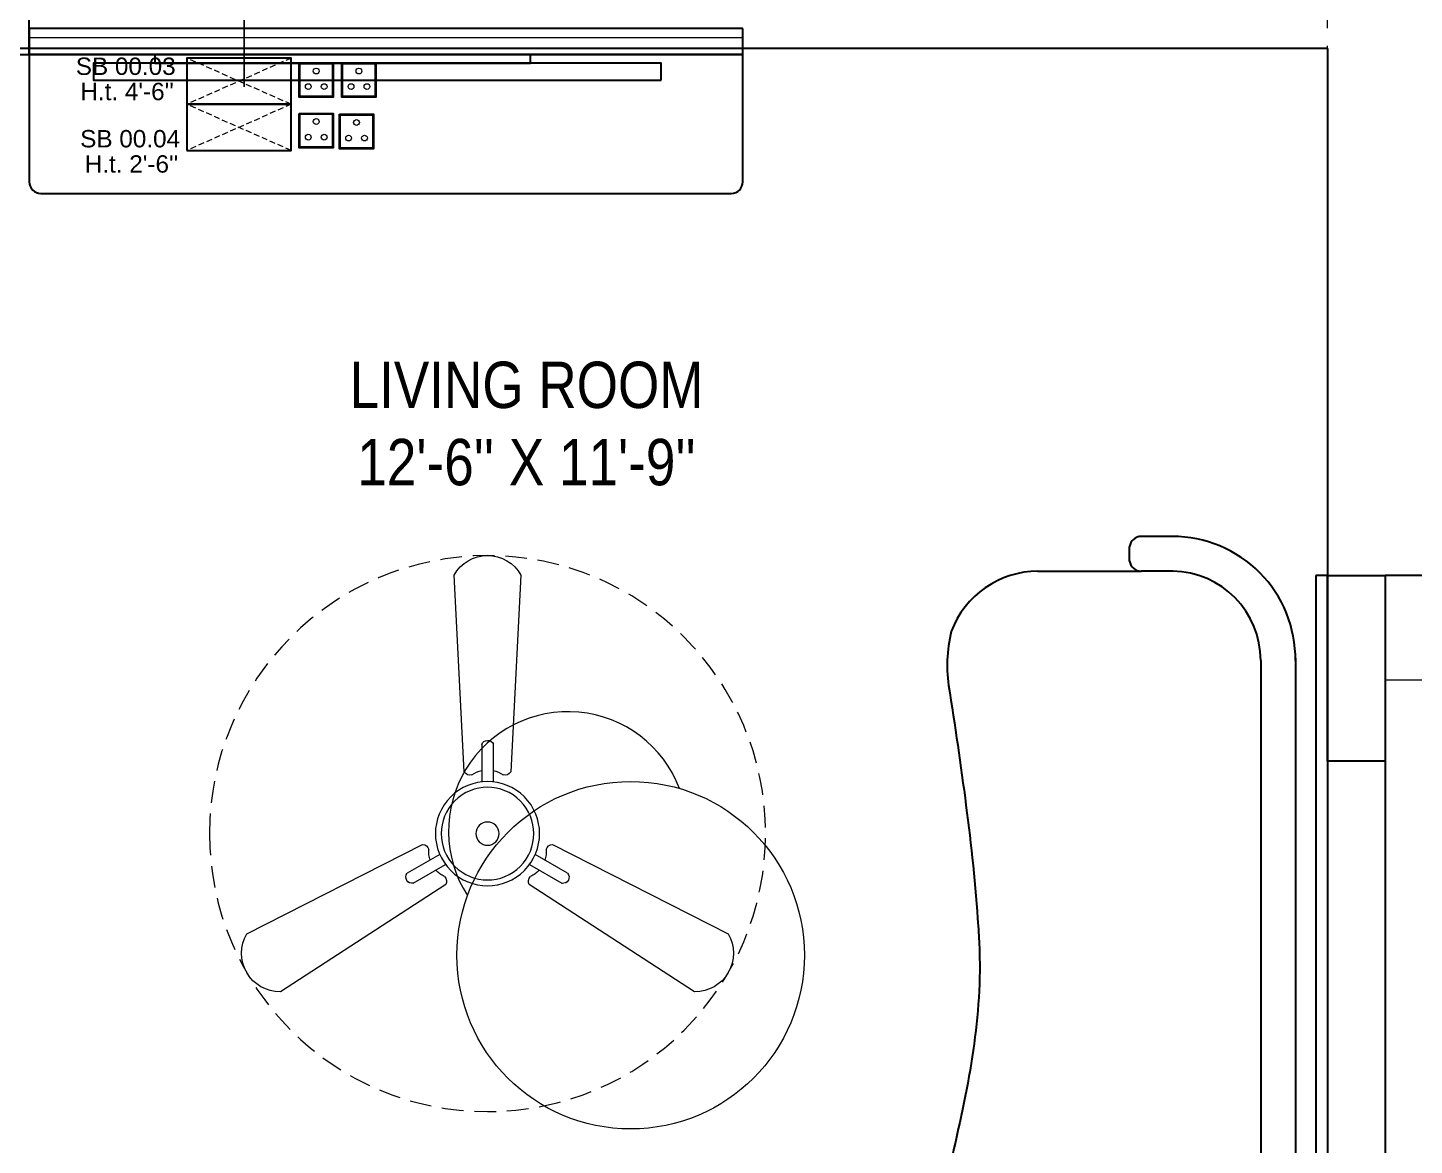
# Model space of a CAD drawing. Header units: millimetres. Extents: x 35877 to 3066687, y -650199 to -40525.
# Drawn here: x 148783.3 to 148902.9, y -180187.8 to -180091.4 of the extents above; entities that cross this region are included whole.
import ezdxf

# ---------------------------------------------------------------- set-up
doc = ezdxf.new("R2010")
doc.units = ezdxf.units.MM
doc.header["$MEASUREMENT"] = 0
doc.header["$PDMODE"] = 35
for name, pattern in [('ACAD_ISO02W100', [15, 12, -3]), ('DASHED', [0.75, 0.5, -0.25]), ('DASHED2', [0.375, 0.25, -0.125])]:
    doc.linetypes.add(name, pattern=pattern)
doc.layers.get('Defpoints').update_dxf_attribs({"color": 220})
for name, color, linetype, lineweight in [('dim05', 1, 'Continuous', 13), ('el', 7, 'Continuous', 20), ('ELEC-wires', 1, 'DASHED2', 13), ('Electrical', 84, 'Continuous', 30), ('FIRST FLOOR ( TEXT )', 7, 'Continuous', 9), ('FURNITURE', 32, 'Continuous', 9), ('furniture dimensions', 1, 'DASHED', 0), ('FURNITURE-1', 252, 'Continuous', 13), ('GROUND FLOOR', 7, 'Continuous', 9), ('GROUND FLOOR  ( PLINE )', 251, 'Continuous', 30), ('hatch-rcc', 251, 'Continuous', 9), ('Labelling', 1, 'Continuous', 25), ('wall', 7, 'Continuous', 30)]:
    doc.layers.add(name, color=color, linetype=linetype, lineweight=lineweight)
doc.styles.add('Arial', font='arial.ttf')
doc.styles.add('KATHA', font='swissc.ttf')
doc.styles.get("Standard").update_dxf_attribs({"font": 'arial.ttf', "height": 6})
doc.dimstyles.new('ISO-25', dxfattribs={"dimtxt": 2.5, "dimasz": 1, "dimexe": 0.5, "dimexo": 1, "dimtad": 0, "dimdec": 1, "dimlunit": 4, "dimtxsty": 'Standard', "dimblk": 'OBLIQUE', "dimcen": 2.5, "dimclrd": 1, "dimclre": 1, "dimclrt": 5, "dimadec": 0, "dimazin": 0, "dimtfac": 1, "dimtdec": 1, "dimtmove": 0, "dimatfit": 3, "dimfxl": 1, "dimlwd": -1, "dimarcsym": 0})

# ---------------------------------------------------------------- blocks, each defined once
blk = doc.blocks.new('6616')
at = {"color": 242, "linetype": 'DASHED', "true_color": 0xcd2027}
for p, q in [((386784.79, -36915.77), (386775.78, -36911.78)), ((386784.79, -36911.78), (386775.78, -36915.77))]:
    blk.add_line(p, q, dxfattribs=at)
at = {"layer": 'ELEC-wires', "color": 5, "linetype": 'ByBlock', "lineweight": 30, "ltscale": 4}
blk.add_lwpolyline([(386775.78, -36911.78), (386784.79, -36911.78), (386784.79, -36915.77), (386775.78, -36915.77)], close=True, dxfattribs=at)
blk = doc.blocks.new('_Oblique')
at = {"layer": 'wall', "color": 0, "lineweight": -2}
blk.add_line((-0.5, -0.5), (0.5, 0.5), dxfattribs=at)
blk = doc.blocks.new('*D570')
at = {"layer": 'Defpoints', "color": 0, "lineweight": 0, "transparency": 16777216}
for p in [(148750.81, -180087.47), (148750.81, -180094.76), (148801.93, -180097.47)]:
    blk.add_point(p, dxfattribs=at)
at = {"layer": 'dim05', "color": 1, "linetype": 'Continuous', "lineweight": -2, "transparency": 16777216}
for p, q in [((148750.81, -180093.76), (148750.81, -180086.97)), ((148801.93, -180096.47), (148801.93, -180086.97))]:
    blk.add_line(p, q, dxfattribs=at)
at = {"layer": 'dim05', "color": 1, "linetype": 'Continuous', "transparency": 16777216}
for p, q in [((148750.81, -180087.47), (148772.38, -180087.47)), ((148801.93, -180087.47), (148780.37, -180087.47))]:
    blk.add_line(p, q, dxfattribs=at)
at = {"layer": 'dim05', "color": 1, "transparency": 16777216, "rotation": 180}
blk.add_blockref('_Oblique', (148750.81, -180087.47), dxfattribs=at)
at = {"layer": 'dim05', "color": 1, "transparency": 16777216}
blk.add_blockref('_Oblique', (148801.93, -180087.47), dxfattribs=at)
at = {"layer": 'dim05', "color": 5, "lineweight": 25, "transparency": 16777216, "insert": (148776.37, -180087.47), "char_height": 2.5, "attachment_point": 5, "style": 'Arial'}
blk.add_mtext('4\'-3"', dxfattribs=at)
blk = doc.blocks.new('fan')
at = {"layer": 'Electrical', "lineweight": 15, "ltscale": 20, "transparency": 33554687}
for p, q in [((3300835.29, -509900.78), (3300836.47, -509923.43)), ((3300841.81, -509923.43), (3300842.99, -509900.78)), ((3300838.47, -509924.57), (3300838.47, -509920.25)), ((3300839.81, -509920.28), (3300839.81, -509924.57)), ((3300831.66, -509931.77), (3300811.45, -509942.07)), ((3300829.93, -509935.08), (3300833.64, -509932.93)), ((3300844.64, -509932.93), (3300848.38, -509935.09)), ((3300866.83, -509942.07), (3300846.62, -509931.77)), ((3300834.31, -509934.09), (3300830.57, -509936.25)), ((3300847.68, -509936.23), (3300843.97, -509934.09)), ((3300815.3, -509948.74), (3300834.33, -509936.39)), ((3300843.95, -509936.39), (3300862.98, -509948.74))]:
    blk.add_line(p, q, dxfattribs=at)
at = {"layer": 'Electrical', "linetype": 'DASHED', "lineweight": 15, "ltscale": 5, "transparency": 33554687}
blk.add_circle((3300839.14, -509930.53), 32, dxfattribs=at)
at = {"layer": 'Electrical', "lineweight": 15, "ltscale": 20, "transparency": 33554687}
for centre, major_axis, start_param, end_param in [((3300839.14, -509902.94), (3.12, 3.12), -0.272136, 1.842967), ((3300839.13, -509920.5), (0.501, 0.501), -0.465536, 1.983618), ((3300839.14, -509926.42), (2.27, -2.27), 2.565057, 2.951308), ((3300839.14, -509926.42), (2.27, 2.27), 0.19032, 0.57657), ((3300839.14, -509930.53), (4.24, -4.24), 3.14161, 9.424795), ((3300839.14, -509930.53), (3.77, -3.77), 1.749190548672175e-05, 6.283202799085073), ((3300837.1, -509923.08), (0.51, 0.51), 2.863014, 4.257784), ((3300841.18, -509923.08), (0.51, -0.51), 5.167028, 6.561799), ((3300839.14, -509930.53), (0.943, 0.943), 1.570814, 7.853999), ((3300831.67, -509932.49), (0.51, -0.51), 0.978238, 2.373008), ((3300835.59, -509932.58), (2.27, -2.27), 3.855511, 4.241762), ((3300842.69, -509932.58), (2.27, 2.27), 5.183051, 5.569301), ((3300846.61, -509932.49), (0.51, -0.51), 2.339416, 3.734186), ((3300830.46, -509935.55), (0.501, -0.501), 3.199655, 5.648809), ((3300835.59, -509932.58), (2.27, -2.27), 4.659452, 5.045703), ((3300833.71, -509936.02), (0.51, 0.51), -1.325776, 0.068994), ((3300844.57, -509936.02), (0.51, -0.51), 3.072633, 4.467404), ((3300842.69, -509932.58), (2.27, 2.27), 4.37911, 4.765361), ((3300847.83, -509935.54), (0.501, 0.501), 3.723254, 6.172408), ((3300815.25, -509944.32), (3.12, -3.12), 3.393055, 5.508159), ((3300863.03, -509944.32), (3.12, -3.12), 5.48745, 7.602554)]:
    blk.add_ellipse(centre, major_axis=major_axis, ratio=1, start_param=start_param, end_param=end_param, dxfattribs=at)
blk = doc.blocks.new('erfer')
at = {"layer": 'hatch-rcc', "lineweight": 30}
blk.add_lwpolyline([(1905.9, -1304.21), (1908.38, -1304.21), (1908.38, -1306.73), (1905.9, -1306.73)], close=True, dxfattribs=at)
at = {"layer": 'hatch-rcc'}
blk.add_lwpolyline([(1905.96, -1304.28), (1908.31, -1304.28), (1908.31, -1306.66), (1905.96, -1306.66)], close=True, dxfattribs=at)
for centre in [(1907.14, -1304.81), (1906.56, -1305.95), (1907.72, -1305.95)]:
    blk.add_circle(centre, 0.211, dxfattribs=at)

msp = doc.modelspace()

# ---------------------------------------------------------------- linework, layer by layer
at = {"color": 9, "lineweight": 30, "true_color": 0xc7c8ca, "transparency": 33554687}
for points in [[(148826.6658, -180094.426), (148826.6658, -180093.66), (148794.2288, -180093.66), (148794.2288, -180094.426)], [(148826.6658, -180094.426), (148826.6658, -180093.66), (148794.2288, -180093.66), (148794.2288, -180094.426)], [(148837.9473, -180095.8727), (148837.9473, -180094.426), (148788.9473, -180094.426), (148788.9473, -180095.8727)], [(148837.9473, -180095.8727), (148837.9473, -180094.426), (148788.9473, -180094.426), (148788.9473, -180095.8727)]]:
    msp.add_lwpolyline(points, close=True, dxfattribs=at)
at = {"layer": 'FURNITURE', "color": 9, "lineweight": 30, "true_color": 0xc7c8ca, "transparency": 16777216}
for p, q in [((148882.0793, -180135.2742, 3.7001), (148879.377, -180135.2742, 3.7001)), ((148878.377, -180137.3983, 3.7001), (148878.377, -180136.15, 3.7001)), ((148870.4656, -180138.2742, 2.8134), (148879.377, -180138.2742, 3.7001)), ((148882.0793, -180138.2742, 3.7001), (148879.377, -180138.2742, 3.7001)), ((148889.6906, -180145.9902, -4.12), (148889.6906, -180191.5582, -1.4642)), ((148892.6906, -180145.7818, 0.0821), (148892.6906, -180191.7666, 2.907))]:
    msp.add_line(p, q, dxfattribs=at)
at = {"layer": 'FURNITURE', "color": 9, "lineweight": 30, "true_color": 0xc7c8ca, "transparency": 33554687}
for p, q in [((148895.4473, -180138.66), (148894.4473, -180138.66)), ((148894.4473, -180138.66), (148894.4473, -180228.6603))]:
    msp.add_line(p, q, dxfattribs=at)
msp.add_lwpolyline([(148844.9912, -180091.41), (148783.3907, -180091.41), (148783.3907, -180093.66), (148844.9912, -180093.66)], close=True, dxfattribs=at)
at = {"layer": 'FURNITURE', "color": 18, "lineweight": 0, "true_color": 0x000000, "transparency": 33554687}
msp.add_lwpolyline([(148783.3907, -180093.16), (148844.9912, -180093.16), (148844.9912, -180092.2204), (148783.3907, -180092.2204)], close=True, dxfattribs=at)
at = {"layer": 'FURNITURE', "color": 9, "lineweight": 30, "true_color": 0xc7c8ca, "transparency": 33554687}
msp.add_lwpolyline([(148844.9912, -180104.66), (148844.9912, -180093.66), (148783.3907, -180093.66), (148783.3907, -180104.66, 0.41421356), (148784.3907, -180105.66), (148843.9912, -180105.66, 0.41421356)], format="xyb", close=True, dxfattribs=at)
at = {"layer": 'FURNITURE', "color": 9, "true_color": 0xc7c8ca, "transparency": 33554687}
msp.add_circle((148835.3046, -180171.4282, 0.0693), 15, dxfattribs=at)
at = {"layer": 'FURNITURE', "color": 9, "lineweight": 30, "true_color": 0xc7c8ca, "transparency": 16777216}
for centre, radius, start, end in [((148879.377, -180136.283, 2.3409), 1.0088, 90, 172.426997), ((148882.0793, -180145.886, 2.3409), 10.6118, 359.437304, 90), ((148879.377, -180137.2654, 2.3409), 1.0088, 187.573003, 270), ((148870.4856, -180146.2941, 4.1726), 8.02, 90.142681, 159.426293), ((148881.9737, -180145.9902, 2.3409), 7.7169, 0, 89.099545), ((148875.0128, -180146.392, 4.1726), 12.384, 166.380272, 189.494728)]:
    msp.add_arc(centre, radius, start, end, dxfattribs=at)
at = {"layer": 'FURNITURE', "color": 9, "true_color": 0xc7c8ca, "transparency": 33554687}
msp.add_arc((148829.8958, -180160.7163, 0.0693), 10.3133, 20.909611, 212.672441, dxfattribs=at)
at = {"layer": 'FURNITURE', "color": 9, "lineweight": 30, "true_color": 0xc7c8ca, "transparency": 16777216}
msp.add_open_spline([(148862.7515, -180148.1303, 3.8417), (148863.8154, -180155.0123, 2.6126), (148864.9365, -180162.5969, 1.3608), (148865.7563, -180176.5411, 1.542), (148864.3524, -180183.2409, 0.0738), (148862.9445, -180189.2388, -1.3714)], degree=3, knots=[1.8844998, 1.8844998, 1.8844998, 1.8844998, 22.97733312, 25.09559381, 43.70575449, 43.70575449, 43.70575449, 43.70575449], dxfattribs=at)
at = {"layer": 'furniture dimensions', "color": 9, "linetype": 'Continuous', "lineweight": 30, "true_color": 0xc7c8ca, "transparency": 33554687}
for q in [(148750.4473, -180093.16), (148895.4473, -180228.6986)]:
    msp.add_line((148895.4473, -180093.16), q, dxfattribs=at)
at = {"layer": 'GROUND FLOOR', "transparency": 33554687}
for p, q in [((148783.3907, -180089.16), (148783.3907, -180093.66)), ((148783.3907, -180093.66), (148750.4473, -180093.66)), ((148810.4473, -180093.66), (148750.4473, -180093.66))]:
    msp.add_line(p, q, dxfattribs=at)
at = {"layer": 'GROUND FLOOR  ( PLINE )', "transparency": 33554687}
msp.add_lwpolyline([(148750.4473, -180093.66), (148783.3907, -180093.66), (148783.3907, -180089.16), (148750.4473, -180089.16), (148750.4473, -180078.66), (148741.4473, -180078.66), (148741.4473, -180129.66), (148750.4473, -180129.66)], close=True, dxfattribs=at)
msp.add_lwpolyline([(148904.9473, -180234.66), (148904.9473, -180161.16), (148946.9473, -180161.16), (148946.9473, -180138.66), (148942.4473, -180138.66), (148942.4473, -180156.66), (148904.9473, -180156.66), (148904.9473, -180138.66), (148900.4473, -180138.66), (148900.4473, -180234.66), (148873.4473, -180234.66), (148873.4473, -180243.66), (148904.9473, -180243.66)], dxfattribs=at)
at = {"layer": 'Labelling', "color": 251, "linetype": 'ACAD_ISO02W100', "lineweight": 0, "ltscale": 0.5, "true_color": 0x636466, "transparency": 33554687}
for p, q in [((148895.4473, -180233.9094), (148895.4473, -179960.16)), ((148750.4473, -180093.16), (148895.4473, -180093.16)), ((148900.4473, -180147.66), (149042.9473, -180147.66))]:
    msp.add_line(p, q, dxfattribs=at)
at = {"layer": 'Labelling', "lineweight": 30, "ltscale": 10, "transparency": 33554687}
msp.add_lwpolyline([(148895.4473, -180138.66), (148900.4473, -180138.66), (148900.4473, -180154.66), (148895.4473, -180154.66)], close=True, dxfattribs=at)

# ---------------------------------------------------------------- block references
at = {"layer": 'dim05', "color": 1, "lineweight": 35, "transparency": 33554687, "xscale": -0.7500069902881101, "yscale": 0.7500069902881101, "zscale": 0.7500069902881101}
msp.add_blockref('fan', (2624475.3763, 202290.5315), dxfattribs=at)
at = {"layer": 'el', "color": 1, "transparency": 33554687, "xscale": -1, "rotation": 180.0000000001202}
for p in [(-237978.7946, -217009.7495), (-237978.7946, -217013.7364)]:
    msp.add_blockref('6616', p, dxfattribs=at)
at = {"layer": 'FURNITURE-1', "transparency": 33554687, "xscale": 1.18092012721511, "yscale": 1.18092012721511, "zscale": 1.18092012721511}
for p in [(146555.98, -178554.2173), (146559.67, -178554.2173), (146555.98, -178558.5802), (146559.4603, -178558.664)]:
    msp.add_blockref('erfer', p, dxfattribs=at)

# ---------------------------------------------------------------- texts
at = {"layer": 'Electrical', "color": 5, "transparency": 33554687}
for s, p in [('SB 00.03', (148787.4079, -180095.4322, -0.0495)), ('SB 00.04', (148787.7864, -180101.6875))]:
    msp.add_text(s, height=1.5, dxfattribs=at).set_placement(p)
at = {"layer": 'Electrical', "color": 240, "true_color": 0xed1f24, "transparency": 33554687}
for s, p in [("H.t. 4'-6''", (148787.8035, -180097.6116, -0.0495)), ("H.t. 2'-6''", (148788.182, -180103.8668))]:
    msp.add_text(s, height=1.5, dxfattribs=at).set_placement(p)
at = {"layer": 'FIRST FLOOR ( TEXT )', "transparency": 33554687, "insert": (148826.3152, -180125.5494, 0.0053), "char_height": 4, "attachment_point": 5, "style": 'KATHA'}
msp.add_mtext("LIVING ROOM\\P12'-6'' X 11'-9''", dxfattribs=at)

# ---------------------------------------------------------------- dimensions: what is measured, and where the dimension line sits
at = {"layer": 'dim05', "color": 27, "lineweight": 25, "true_color": 0x7d5120, "transparency": 33554687}
dim = msp.add_linear_dim(base=(148750.8146, -180087.4656), p1=(148801.9321, -180097.4679), p2=(148750.8146, -180094.7615), dimstyle='ISO-25', override={"dimtxsty": 'Arial'}, dxfattribs=at)
dim.commit()
dim.dimension.update_dxf_attribs({"geometry": '*D570', "text_midpoint": (148776.3733, -180087.4656)})

doc.saveas('drawing.dxf')
